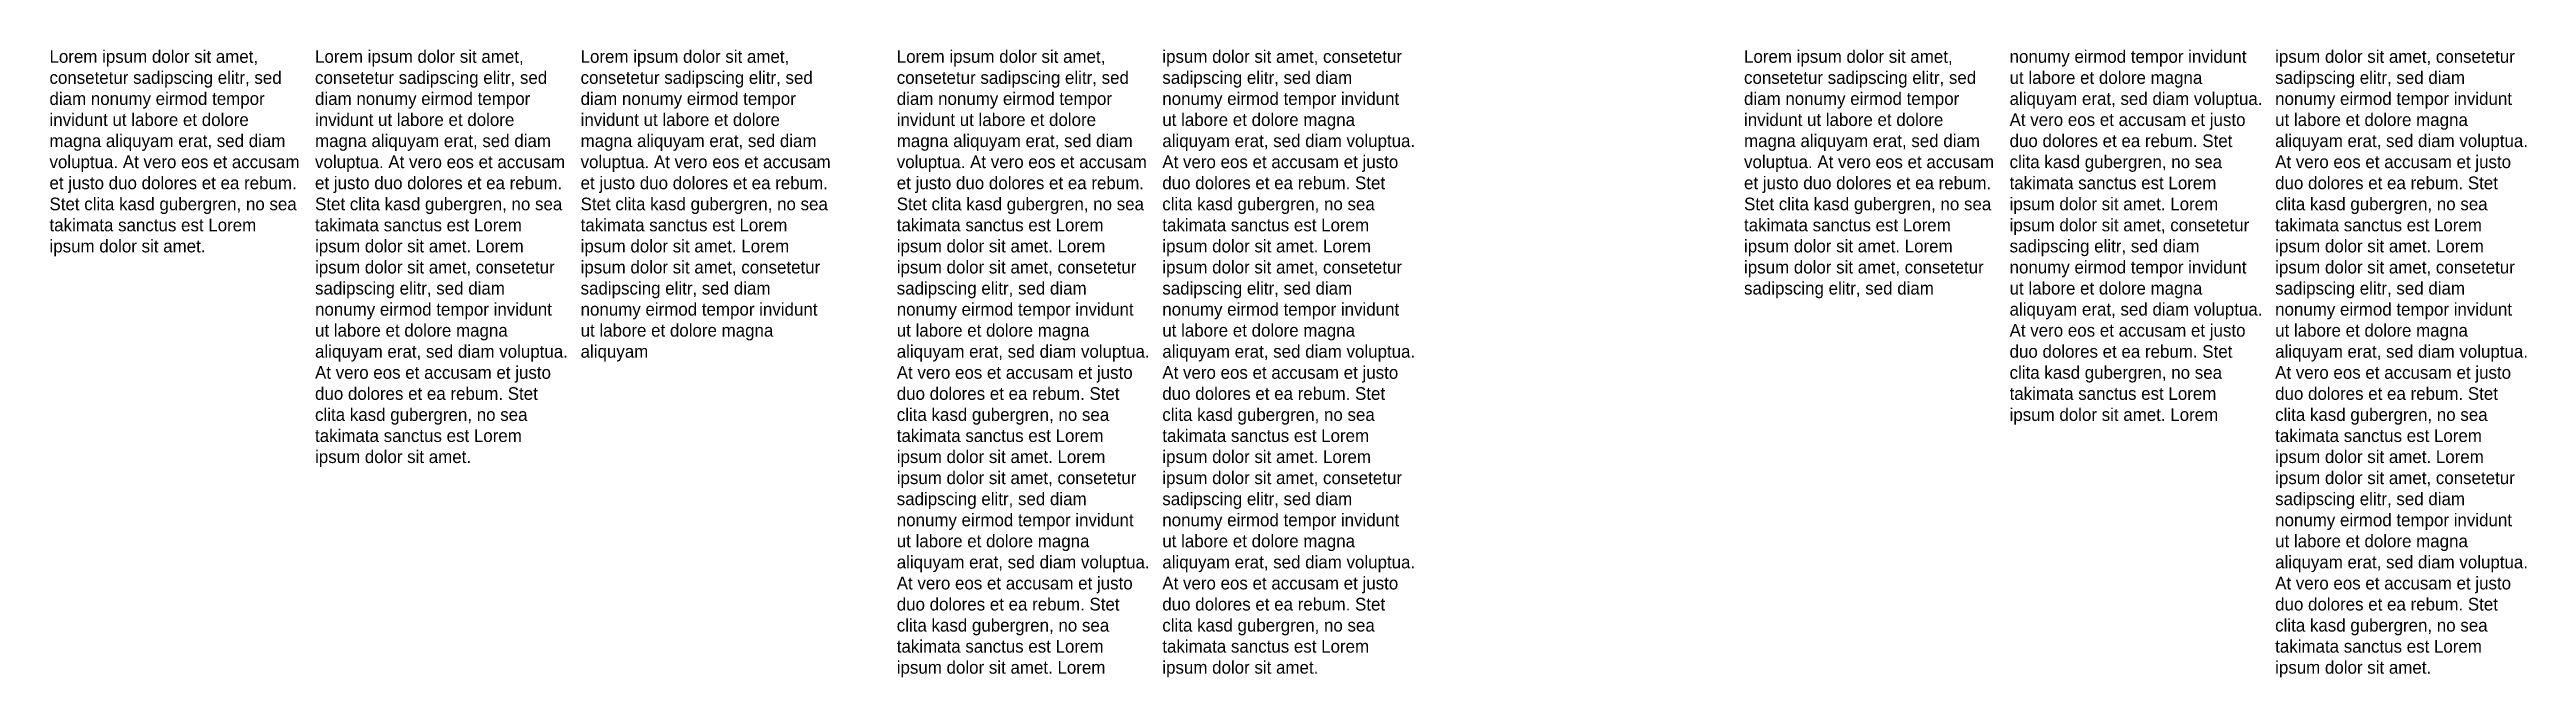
# Model space of a CAD drawing. Header units: metres. Extents: x 0 to 196, y -50 to 0.
import ezdxf

# ---------------------------------------------------------------- set-up
doc = ezdxf.new("R2010")
doc.units = ezdxf.units.M

msp = doc.modelspace()

# ---------------------------------------------------------------- texts
at = {"layer": 'DYNAMIC'}
note = msp.add_mtext_dynamic_auto_height_columns('Lorem ipsum dolor sit amet, consetetur sadipscing elitr, sed diam nonumy eirmod tempor invidunt ut labore et dolore magna aliquyam erat, sed diam voluptua. At vero eos et accusam et justo duo dolores et ea rebum. Stet clita kasd gubergren, no sea takimata sanctus est Lorem ipsum dolor sit amet. Lorem ipsum dolor sit amet, consetetur sadipscing elitr, sed diam nonumy eirmod tempor invidunt ut labore et dolore magna aliquyam erat, sed diam voluptua. At vero eos et accusam et justo duo dolores et ea rebum. Stet clita kasd gubergren, no sea takimata sanctus est Lorem ipsum dolor sit amet. Lorem ipsum dolor sit amet, consetetur sadipscing elitr, sed diam nonumy eirmod tempor invidunt ut labore et dolore magna aliquyam erat, sed diam voluptua. At vero eos et accusam et justo duo dolores et ea rebum. Stet clita kasd gubergren, no sea takimata sanctus est Lorem ipsum dolor sit amet. Lorem ipsum dolor sit amet, consetetur sadipscing elitr, sed diam nonumy eirmod tempor invidunt ut labore et dolore magna aliquyam erat, sed diam voluptua. At vero eos et accusam et justo duo dolores et ea rebum. Stet clita kasd gubergren, no sea takimata sanctus est Lorem ipsum dolor sit amet. Lorem ipsum dolor sit amet, consetetur sadipscing elitr, sed diam nonumy eirmod tempor invidunt ut labore et dolore magna aliquyam erat, sed diam voluptua. At vero eos et accusam et justo duo dolores et ea rebum. Stet clita kasd gubergren, no sea takimata sanctus est Lorem ipsum dolor sit amet. Lorem ipsum dolor sit amet, consetetur sadipscing elitr, sed diam nonumy eirmod tempor invidunt ut labore et dolore magna aliquyam erat, sed diam voluptua. At vero eos et accusam et justo duo dolores et ea rebum. Stet clita kasd gubergren, no sea takimata sanctus est Lorem ipsum dolor sit amet.', width=20, gutter_width=1, height=50, count=3, dxfattribs=dict(at, insert=(67, 0), char_height=1, attachment_point=1))
note = msp.add_mtext_dynamic_manual_height_columns('Lorem ipsum dolor sit amet, consetetur sadipscing elitr, sed diam nonumy eirmod tempor invidunt ut labore et dolore magna aliquyam erat, sed diam voluptua. At vero eos et accusam et justo duo dolores et ea rebum. Stet clita kasd gubergren, no sea takimata sanctus est Lorem ipsum dolor sit amet. Lorem ipsum dolor sit amet, consetetur sadipscing elitr, sed diam nonumy eirmod tempor invidunt ut labore et dolore magna aliquyam erat, sed diam voluptua. At vero eos et accusam et justo duo dolores et ea rebum. Stet clita kasd gubergren, no sea takimata sanctus est Lorem ipsum dolor sit amet. Lorem ipsum dolor sit amet, consetetur sadipscing elitr, sed diam nonumy eirmod tempor invidunt ut labore et dolore magna aliquyam erat, sed diam voluptua. At vero eos et accusam et justo duo dolores et ea rebum. Stet clita kasd gubergren, no sea takimata sanctus est Lorem ipsum dolor sit amet. Lorem ipsum dolor sit amet, consetetur sadipscing elitr, sed diam nonumy eirmod tempor invidunt ut labore et dolore magna aliquyam erat, sed diam voluptua. At vero eos et accusam et justo duo dolores et ea rebum. Stet clita kasd gubergren, no sea takimata sanctus est Lorem ipsum dolor sit amet. Lorem ipsum dolor sit amet, consetetur sadipscing elitr, sed diam nonumy eirmod tempor invidunt ut labore et dolore magna aliquyam erat, sed diam voluptua. At vero eos et accusam et justo duo dolores et ea rebum. Stet clita kasd gubergren, no sea takimata sanctus est Lorem ipsum dolor sit amet. Lorem ipsum dolor sit amet, consetetur sadipscing elitr, sed diam nonumy eirmod tempor invidunt ut labore et dolore magna aliquyam erat, sed diam voluptua. At vero eos et accusam et justo duo dolores et ea rebum. Stet clita kasd gubergren, no sea takimata sanctus est Lorem ipsum dolor sit amet.', width=20, gutter_width=1, heights=[20, 30, 0], dxfattribs=dict(at, insert=(134, 0), char_height=1, attachment_point=1))
at = {"layer": 'STATIC'}
note = msp.add_mtext_static_columns([''] * 3, width=20, gutter_width=1, height=100, dxfattribs=dict(at, insert=(0, 0), char_height=1, attachment_point=1))
for column, words in zip([note] + note.columns.linked_columns, ['Lorem ipsum dolor sit amet, consetetur sadipscing elitr, sed diam nonumy eirmod tempor invidunt ut labore et dolore magna aliquyam erat, sed diam voluptua. At vero eos et accusam et justo duo dolores et ea rebum. Stet clita kasd gubergren, no sea takimata sanctus est Lorem ipsum dolor sit amet.\\NLorem ipsum dolor sit amet, consetetur sadipscing elitr, sed diam nonumy eirmod tempor invidunt ut labore et dolore magna aliquyam erat, sed diam voluptua. At vero eos et accusam et justo duo dolores et ea rebum. Stet clita kasd gubergren, no sea takimata sanctus est Lorem ipsum dolor sit amet. Lorem ipsum dolor sit amet, consetetur sadipscing elitr, sed diam nonumy eirmod tempor invidunt ut labore et dolore magna aliquyam erat, sed diam voluptua. At vero eos et accusam et justo duo dolores et ea rebum. Stet clita kasd gubergren, no sea takimata sanctus est Lorem ipsum dolor sit amet.\\NLorem ipsum dolor sit amet, consetetur sadipscing elitr, sed diam nonumy eirmod tempor invidunt ut labore et dolore magna aliquyam erat, sed diam voluptua. At vero eos et accusam et justo duo dolores et ea rebum. Stet clita kasd gubergren, no sea takimata sanctus est Lorem ipsum dolor sit amet. Lorem ipsum dolor sit amet, consetetur sadipscing elitr, sed diam nonumy eirmod tempor invidunt ut labore et dolore magna aliquyam\\N', '', '']):
    column.text = words

doc.saveas('drawing.dxf')
